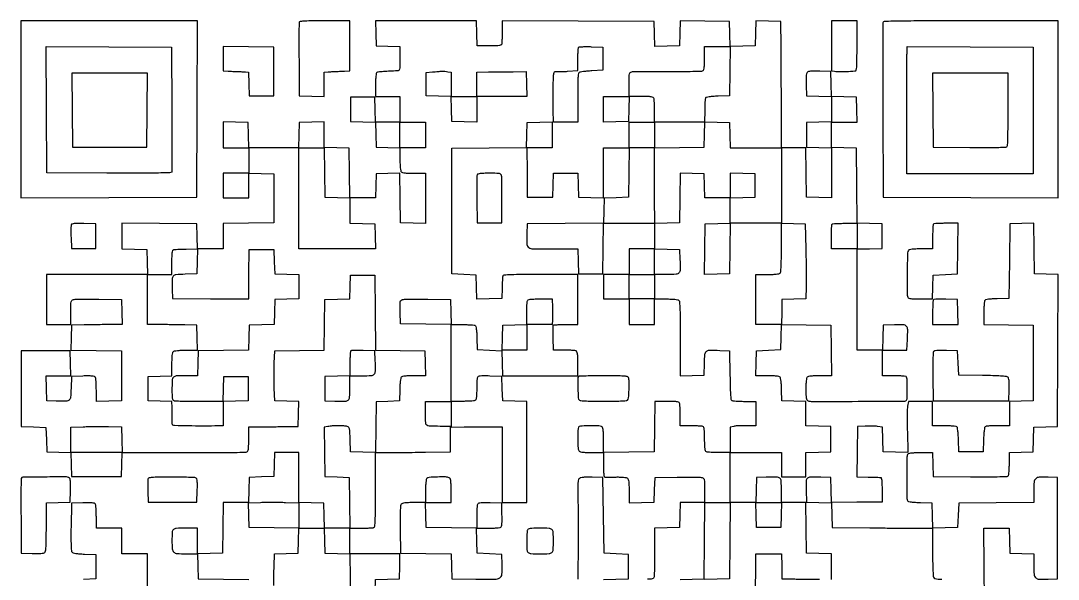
# Model space of a CAD drawing. Extents: x 179 to 1071, y 112 to 1107.
# Drawn here: x 179 to 1071, y 627 to 1107 of the extents above; entities that cross this region are included whole.
import ezdxf

# ---------------------------------------------------------------- set-up
doc = ezdxf.new("R2010")
doc.units = 0

msp = doc.modelspace()

# ---------------------------------------------------------------- linework, layer by layer
for points in [[(179, 1030.993714), (179, 954.987428), (254.75, 955.243714), (330.5, 955.5), (330.756286, 1031.25), (331.012572, 1107), (255.006286, 1107), (179, 1107)], [(223.235953, 1030.25), (223.5, 998.5), (255.5, 998.5), (287.5, 998.5), (287.764047, 1030.25), (288.028094, 1062), (255.5, 1062), (222.971906, 1062)], [(527, 1009), (527, 998), (516, 998), (505, 998), (505, 1009), (505, 1020), (516, 1020), (527, 1020)], [(440.230112, 976.75), (440.5, 955.5), (451.25, 955.216168), (462, 954.932337), (462, 944), (462, 933.067663), (472.75, 932.783832), (483.5, 932.5), (483.783832, 921.75), (484.067663, 911), (451.033832, 911), (418, 911), (418, 954.5), (418, 998), (428.980112, 998), (439.960225, 998)], [(789, 965.5), (789, 954.932337), (799.75, 955.216168), (810.5, 955.5), (810.5, 965.5), (810.5, 975.5), (799.75, 975.783832), (789, 976.067663)], [(702, 900), (702, 889), (691, 889), (680, 889), (680, 878.5), (680, 868), (691, 868), (702, 868), (702, 857), (702, 846), (713, 846), (724, 846), (724, 857), (724, 868), (713, 868), (702, 868), (702, 878.5), (702, 889), (713, 889), (724, 889), (724, 900), (724, 911), (713, 911), (702, 911)], [(832.783832, 682.25), (832.5, 671.5), (822, 671.5), (811.5, 671.5), (811.216168, 682.25), (810.932337, 693), (822, 693), (833.067663, 693)], [(462.230112, 627.75), (462.5, 606.5), (473, 606.5), (483.5, 606.5), (483.784601, 616.715399), (484.069202, 626.930798), (494.284601, 627.215399), (504.5, 627.5), (504.783832, 638.25), (505.067663, 649), (483.513944, 649), (461.960225, 649)]]:
    msp.add_lwpolyline(points, close=True)
for points in [[(876, 627), (876, 637.966168), (876, 648.932337), (865.25, 649.216168), (854.5, 649.5), (854.230498, 671.25), (853.960995, 693), (843.480498, 693), (833, 693), (833, 703.480948, 0.01319), (832.788355, 711.50249, 0.203196), (831.602972, 713.933469, 0.179688), (828.965089, 714.928151, 0.009927), (820, 714.795054), (811.5, 714.5), (811.216168, 703.75), (810.932337, 693), (799.966168, 693), (789, 693), (789, 714.5), (789, 736), (811, 736), (833, 736), (833, 725.5), (833, 715), (843.5, 715), (854, 715), (854, 725.466168), (854, 735.932337), (864.75, 736.216168), (875.5, 736.5), (875.5, 747.5), (875.5, 758.5), (864.75, 758.783832), (854, 759.067663), (854, 769.498849), (854, 779.930034), (843.75, 780.215017), (833.5, 780.5), (833.209882, 789.945876, 0.010217), (833.019842, 793.65896, 0.013854), (832.687053, 797.000112, 0.010763), (832.277004, 799.740901, 0.131421), (831.837437, 800.695876, 0.16359), (830.854267, 801.303767, 0.027853), (828.655059, 801.689805, 0.02181), (825.448996, 801.928968, 0.007712), (820.843724, 802), (810.932337, 802), (811.216168, 812.75), (811.5, 823.5), (822, 824), (832.5, 824.5), (832.784032, 835.269789), (833.068065, 846.039577), (854.284032, 845.769789), (875.5, 845.5), (875.769502, 823.75), (876.039005, 802), (866.219502, 802, 0.008671), (861.938063, 801.925749, 0.018449), (858.634627, 801.688897, 0.019326), (856.201028, 801.328268, 0.151042), (855.2, 800.8, 0.148618), (854.678473, 799.822996, 0.020076), (854.315267, 797.500056, 0.019202), (854.075751, 794.37742, 0.009539), (854, 790.406989, 0.0066), (854.062956, 785.638067, 0.032121), (854.307438, 782.947624, 0.062098), (854.759991, 781.367158, 0.203093), (855.526381, 780.62825, 0.092753), (859.718231, 779.859267, 0.000559), (898.865215, 780.041945, 0.000243), (939.104564, 780.294307, 0.25813), (940.574338, 781.120282, 0.134964), (941.139839, 783.048564, 0.004588), (941.201901, 791.019942, 0.004605), (941.117421, 798.988755, 0.134238), (940.546802, 800.924272, 0.218915), (939.855596, 801.383271, 0.013521), (937.348727, 801.706228, 0.016676), (934.062777, 801.929134, 0.008596), (929.940983, 802), (920, 802), (920, 813), (920, 824), (930.351979, 824), (940.703958, 824), (941.297854, 833.166875, 0.014242), (941.602353, 841.571445, 0.184368), (940.526263, 844.457353, 0.204438), (937.853328, 845.735136, 0.018016), (930.195786, 845.785558), (920.5, 845.5), (920.216168, 834.75), (919.932337, 824), (908.966168, 824), (898, 824), (898, 867.466168), (898, 910.932337), (908.75, 911.216168), (919.5, 911.5), (919.5, 922), (919.5, 932.5), (908.763809, 932.783692), (898.027617, 933.067383), (897.763809, 965.283692), (897.5, 997.5), (886.75, 997.783832), (876, 998.067663), (876, 1009.033832), (876, 1020), (887.033832, 1020), (898.067663, 1020), (897.783832, 1030.75), (897.5, 1041.5), (886.783492, 1041.783492), (876.066984, 1042.066984), (875.783492, 1052.783492), (875.5, 1063.5), (865.900987, 1063.784391, 0.006919), (861.065714, 1063.860698, 0.027023), (858.081903, 1063.705126, 0.044369), (856.166788, 1063.32726, 0.149751), (855.112128, 1062.635106, 0.1305), (854.596888, 1061.521045, 0.02258), (854.296615, 1059.197242, 0.019663), (854.156589, 1056.019073, 0.008898), (854.211141, 1051.850715), (854.5, 1042.5), (865.25, 1042.216168), (876, 1041.932337), (876, 1031), (876, 1020.067663), (865.25, 1019.783832), (854.5, 1019.5), (854.5, 1009), (854.5, 998.5), (865.25, 998.216168), (876, 997.932337), (876, 976.432337), (876, 954.932337), (865.25, 955.216168), (854.5, 955.5), (854.230112, 976.75), (853.960225, 998), (843.480112, 998), (833, 998), (832.972336, 1030.75, 0.000529), (832.945498, 1044.862915, 0.000412), (832.887487, 1060.195312, 0.000417), (832.80977, 1074.4764, 0.001016), (832.722336, 1085), (832.5, 1106.5), (821.784171, 1106.783485), (811.068343, 1107.06697), (810.784171, 1096.283485), (810.5, 1085.5), (799.784171, 1085.216515), (789.068343, 1084.93303), (788.784171, 1095.716515), (788.5, 1106.5), (767.284032, 1106.769789), (746.068065, 1107.039577), (745.784032, 1096.269789), (745.5, 1085.5), (734.784171, 1085.216515), (724.068343, 1084.93303), (723.784171, 1095.716515), (723.5, 1106.5), (658.25, 1106.757242), (593, 1107.014483), (592.88465, 1097.757242, -0.001157), (592.830648, 1094.102196, -0.001537), (592.763631, 1090.77869, -0.001086), (592.692825, 1087.992408, -0.015488), (592.63465, 1087, -0.275213), (592.07762, 1086.230626, -0.066821), (590.503494, 1085.78892, -0.030039), (587.600724, 1085.556017, -0.005001), (582, 1085.5), (571.5, 1085.5), (571.216168, 1096.25), (570.932337, 1107), (527.432337, 1107), (483.932337, 1107), (484.216168, 1096.25), (484.5, 1085.5), (494.75, 1085.215017), (505, 1084.930034), (505, 1074.465017, -0.003275), (504.955911, 1067.733964, -0.04944), (504.69493, 1065.411428, -0.18565), (504.017191, 1064.37204, -0.151473), (502.75, 1063.944787, 0.00558), (496.467022, 1063.720427, 0.008079), (490.924409, 1063.370713, 0.004836), (486.30096, 1062.95887, 0.114258), (485.067879, 1062.541951, 0.219594), (484.61466, 1061.857526, 0.013044), (484.293453, 1059.331548, 0.016448), (484.070943, 1056.040233, 0.008653), (484, 1051.940983), (484, 1042), (494.5, 1042), (505, 1042), (505, 1031), (505, 1020), (494.533832, 1020), (484.067663, 1020), (483.783832, 1030.75), (483.5, 1041.5), (473, 1041.5), (462.5, 1041.5), (462.5, 1031), (462.5, 1020.5), (473.216508, 1020.216508), (483.933016, 1019.933016), (484.216508, 1009.216508), (484.5, 998.5), (494.75, 998.215017), (505, 997.930034), (505, 988.165017, 0.00874), (505.074375, 983.910654, 0.018513), (505.311444, 980.622935, 0.019392), (505.672291, 978.199003, 0.150838), (506.2, 977.2, 0.150969), (507.200304, 976.671932, 0.019349), (509.630442, 976.311224, 0.018472), (512.928253, 976.074295, 0.008695), (517.2, 976), (527, 976), (527, 954.466168), (527, 932.932337), (516.25, 933.216168), (505.5, 933.5), (505.230011, 954.784762), (504.960022, 976.069525), (494.730011, 975.784762), (484.5, 975.5), (484.215017, 965.25), (483.930034, 955), (472.984905, 955), (462.039775, 955), (461.769888, 976.25), (461.5, 997.5), (450.75, 997.783832), (440, 998.067663), (440, 1009.067663), (440, 1020.067663), (429.25, 1019.783832), (418.5, 1019.5), (418.216168, 1008.75), (417.932337, 998), (396.5, 998), (375.067663, 998), (374.783832, 1008.75), (374.5, 1019.5), (363.75, 1019.783832), (353, 1020.067663), (353, 1009.033832), (353, 998), (364, 998), (375, 998), (375, 987), (375, 976), (364, 976), (353, 976), (353, 965.5), (353, 955), (364, 955), (375, 955), (375, 965.533832), (375, 976.067663), (385.75, 975.783832), (396.5, 975.5), (396.5, 954.5), (396.5, 933.5), (374.75, 933.230498), (353, 932.960995), (353, 921.980498), (353, 911), (342.033832, 911), (331.067663, 911), (330.783832, 921.75), (330.5, 932.5), (298.25, 932.763853), (266, 933.027706), (266, 922.047685), (266, 911.067663), (276.75, 910.783832), (287.5, 910.5), (287.783832, 899.75), (288.067663, 889), (244.533832, 889), (201, 889), (201, 867.5), (201, 846), (211.5, 846), (222, 846), (222, 856.480948, -0.003689), (222.04877, 863.090254, -0.046635), (222.316854, 865.56377, -0.147729), (222.985695, 866.804249, -0.136351), (224.25, 867.514659, -0.054895), (225.840683, 867.724598, -0.002293), (231.567188, 867.821708, -0.003942), (238.365834, 867.85221, -0.002788), (246, 867.783711), (265.5, 867.5), (265.783832, 856.75), (266.067663, 846), (255.283832, 845.954554, 0.001151), (250.359856, 845.922472, 0.000665), (244.436501, 845.86237, 0.000664), (238.492624, 845.786258, 0.001115), (233.5, 845.704554), (222.5, 845.5), (222.216367, 834.769596), (221.932734, 824.039192), (243.716367, 823.769596), (265.5, 823.5), (265.5, 802), (265.5, 780.5), (254.75, 780.216168), (244, 779.932337), (243.984687, 789.716168, 0.007729), (243.919289, 793.557744, 0.010646), (243.733781, 797.004417, 0.007548), (243.475676, 799.859509, 0.11554), (243.152042, 800.788231, 0.19692), (242.294865, 801.395734, 0.033714), (240.282937, 801.721018, 0.023663), (237.195195, 801.861823, 0.006827), (232.417355, 801.788231), (222.5, 801.5), (222.215131, 791.2603, -0.013482), (221.788181, 783.473421, -0.195806), (220.567079, 781.060296, -0.179106), (217.958841, 780.075074, -0.010944), (209.496645, 780.203496), (201.5, 780.5), (201.216168, 791.25), (200.932337, 802), (211.5, 802), (222.067663, 802), (221.783832, 812.75), (221.5, 823.5), (200.5, 823.5), (179.5, 823.5), (179.5, 791), (179.5, 758.5), (190, 758), (200.5, 757.5), (201, 747), (201.5, 736.5), (211.715399, 736.215399), (221.930798, 735.930798), (222.215399, 725.715399), (222.5, 715.5), (244, 715.5), (265.5, 715.5), (265.784983, 725.75), (266.069966, 736), (287.284983, 736.049954, -0.000524), (297.623575, 736.063471, -0.000219), (311.545673, 736.060984, -0.000217), (326.438349, 736.045324, -0.000282), (340.083264, 736.017356, 0.001904), (352.308744, 736.03196, 0.002937), (362.878549, 736.146933, 0.000948), (372.021829, 736.317447, 0.086682), (373.333264, 736.574391, 0.193459), (374.202381, 737.381793, 0.072642), (374.694522, 739.001576, 0.032387), (374.941628, 741.895221, 0.00511), (375, 747.606989), (375, 758), (385.25, 758.097508, 0.000362), (389.967406, 758.1458, 0.000201), (395.720312, 758.211168, 0.0002), (401.54442, 758.282022, 0.000324), (406.5, 758.347508), (417.5, 758.5), (417.783473, 769.214647), (418.066946, 779.929295), (407.783473, 780.214647), (397.5, 780.5), (397, 791.25, -0.007319), (396.844124, 796.143845, -0.004301), (396.79375, 802, -0.004301), (396.844124, 807.856155, -0.007319), (397, 812.75), (397.5, 823.5), (418.730553, 823.769831), (439.961106, 824.039662), (440.230553, 845.769831), (440.5, 867.5), (451.215387, 867.783481), (461.930773, 868.066961), (462.215387, 878.283481), (462.5, 888.5), (473, 888.5), (483.5, 888.5), (483.763827, 856.269847), (484.027654, 824.039695), (505.263827, 823.769847), (526.5, 823.5), (526.783832, 812.75), (527.067663, 802), (517.156276, 802, 0.007712), (512.551004, 801.928968, 0.02181), (509.344941, 801.689805, 0.027853), (507.145733, 801.303767, 0.16359), (506.162563, 800.695876, 0.131421), (505.722996, 799.740901, 0.010763), (505.312947, 797.000112, 0.013854), (504.980158, 793.65896, 0.010217), (504.790118, 789.945876), (504.5, 780.5), (494.5, 780), (484.5, 779.5), (484.230404, 757.716367), (483.960808, 735.932734), (473.230404, 736.216367), (462.5, 736.5), (462.217265, 747.141929, 0.00392), (461.990753, 753.7238, 0.0442), (461.650964, 756.311084, 0.132685), (460.960978, 757.627557, 0.141505), (459.717265, 758.378274, 0.053009), (456.766802, 758.842339, 0.012631), (451.791612, 758.965889, 0.013464), (446.707238, 758.826752, 0.035793), (443.105487, 758.371097), (439.960975, 757.742195), (440.230487, 736.621097), (440.5, 715.5), (451, 715), (461.5, 714.5), (461.769502, 692.75), (462.039005, 671), (451.053334, 671), (440.067663, 671), (439.783832, 681.75), (439.5, 692.5), (428.75, 692.783832), (418, 693.067663), (418, 714.533832), (418, 736), (407.534983, 736), (397.069966, 736), (396.784983, 725.75), (396.5, 715.5), (386, 715), (375.5, 714.5), (375.216168, 703.75), (374.932337, 693), (363.985671, 693), (353.039005, 693), (352.769502, 671.25), (352.5, 649.5), (341.75, 649.216168), (331, 648.932337), (331, 659.966168), (331, 671), (320.606989, 671, 0.010683), (312.674412, 670.830492, 0.176701), (310.269946, 669.83503, 0.195954), (309.196463, 667.56354, 0.01362), (309, 660.352471, 0.019046), (309.273873, 653.165239, 0.186364), (310.556878, 650.472702, 0.174802), (313.358379, 649.250038, 0.016353), (321.001352, 649), (330.932337, 649), (331.216168, 638.25), (331.5, 627.5), (353.25, 627.230498), (375, 626.960995)], [(396.714923, 621.85121, -0.002696), (396.683795, 627.707745, -0.002699), (396.71569, 633.534374, -0.004702), (396.813661, 638.365827), (397.127322, 648.931439), (407.313661, 649.21572), (417.5, 649.5), (417.783629, 660.230014), (418.067258, 670.960029), (396.783629, 671.230014), (375.5, 671.5), (375.216515, 682.215829), (374.93303, 692.931657), (385.216515, 693.215829, -0.004675), (389.963905, 693.302602, -0.002559), (395.783914, 693.324762, -0.00255), (401.695675, 693.286869, -0.004063), (406.75, 693.187616), (418, 692.875232), (418, 681.937616), (418, 671), (428.966168, 671), (439.932337, 671), (440.216168, 660.25), (440.5, 649.5), (451.25, 649.216168), (462, 648.932337), (462, 659.966168), (462, 671), (471.418213, 671, 0.005951), (475.140776, 671.044305, 0.007831), (478.534475, 671.178303, 0.005915), (481.361889, 671.367894, 0.07203), (482.418213, 671.606989, 0.278928), (483.344421, 672.79951, 0.016926), (483.732843, 677.498054, 0.010892), (483.953426, 685.712104, 0.001266), (484, 704.106989), (484, 736), (494.75, 736.044799, 0.000683), (500.311877, 736.075575, 0.000213), (508.657812, 736.136715, 0.000213), (517.980201, 736.212953, 0.000235), (527, 736.294799), (548.5, 736.5), (548.5, 747.5), (548.5, 758.5), (539.5, 758.528703, -0.005815), (530.215178, 758.666303, -0.175239), (528.074643, 759.504931, -0.206927), (527.137279, 761.483974, -0.008562), (527, 769.5), (527, 780), (538, 780), (549, 780), (549, 812.980498), (549, 845.960995), (527.25, 846.230498), (505.5, 846.5), (505.215323, 856.722245, -0.003556), (505.079491, 863.274, -0.049266), (505.27999, 865.631737, -0.16058), (505.928307, 866.813615, -0.127506), (507.215323, 867.511682, -0.055329), (508.826947, 867.726962, -0.002375), (514.557001, 867.827239, -0.004036), (521.36337, 867.859073, -0.002862), (529, 867.789437), (548.5, 867.5), (548.783832, 856.75), (549.067663, 846), (558.783832, 845.984687, -0.007334), (562.593987, 845.922787, -0.010202), (566.001664, 845.747767, -0.006997), (568.828483, 845.504879, -0.117134), (569.711195, 845.199653, -0.199883), (570.262532, 844.411, -0.01918), (570.684251, 842.055937, -0.019108), (571.012968, 838.800174, -0.00836), (571.211195, 834.464966), (571.5, 824.5), (582, 824), (592.5, 823.5), (592.783832, 812.75), (593.067663, 802), (625.533832, 802), (658, 802), (658, 812.393011, 0.005351), (657.940414, 817.960143, 0.030363), (657.69735, 820.913621, 0.063068), (657.23239, 822.601595, 0.205218), (656.418213, 823.393011, 0.070799), (655.375401, 823.631734, 0.006396), (652.70025, 823.821697, 0.008203), (649.488883, 823.955666, 0.006322), (645.982551, 824), (637.128677, 824), (636.814338, 834.587487, -0.003785), (636.723929, 838.675605, -0.005961), (636.714733, 842.186075, -0.001928), (636.754496, 845.207851, -0.195794), (636.916667, 845.587487, -0.185667), (637.296938, 845.75423, -0.001932), (640.246354, 845.878824, -0.005857), (643.675744, 845.97021, -0.003732), (647.666667, 846), (658, 846), (658, 867.5), (658, 889), (625.968615, 889, 0.001678), (609.833074, 888.945841, 0.007944), (600.588992, 888.736885, 0.005628), (594.399514, 888.428748, 0.303378), (593.506859, 887.75, 0.061805), (593.324662, 886.887286, 0.003671), (593.118238, 884.223438, 0.005482), (592.930009, 881.038507, 0.004013), (592.788244, 877.5), (592.5, 868.5), (581.785353, 868.216527), (571.070705, 867.933054), (570.785353, 878.216527), (570.5, 888.5), (560, 889), (549.5, 889.5), (549.5, 943.5), (549.5, 997.5), (581.716308, 997.763809), (613.932617, 998.027617), (614.216308, 1008.763809), (614.5, 1019.5), (625.25, 1019.783832), (636, 1020.067663), (636, 1009.033832), (636, 998), (625.022969, 998), (614.045937, 998), (614.272969, 976.75), (614.5, 955.5), (625.5, 955.5), (636.5, 955.5), (636.784983, 965.75), (637.069966, 976), (647.5, 976), (657.930034, 976), (658.215017, 965.75), (658.5, 955.5), (669.25, 955.216168), (680, 954.932337), (680, 976.466168), (680, 998), (691, 998), (702, 998), (702, 1009), (702, 1020), (713, 1020), (724, 1020), (724, 1029.418213, 0.005951), (723.955695, 1033.140776, 0.007831), (723.821697, 1036.534475, 0.005915), (723.632106, 1039.361889, 0.07203), (723.393011, 1040.418213, 0.20495), (722.602718, 1041.232073, 0.063217), (720.919034, 1041.697178, 0.030446), (717.973908, 1041.940349, 0.005377), (712.426843, 1042), (702.067663, 1042), (701.783832, 1031.25), (701.5, 1020.5), (690.75, 1020.216168), (680, 1019.932337), (680, 1030.966168), (680, 1042), (691, 1042), (702, 1042), (702, 1052.391592, -0.003665), (702.048154, 1058.960432, -0.047439), (702.315423, 1061.392212, -0.153664), (702.985554, 1062.592452, -0.138617), (704.25, 1063.2526, -0.048377), (705.922884, 1063.43567, -0.000994), (714.357812, 1063.522827, -0.002324), (724.224096, 1063.559284, -0.001561), (735.5, 1063.513341, 0.002676), (747.486762, 1063.491235, 0.005415), (756.923004, 1063.626528, 0.002169), (764.58221, 1063.852577, 0.157828), (765.75, 1064.274778, 0.176327), (766.323741, 1065.186379, 0.024492), (766.693809, 1067.426791, 0.020778), (766.929048, 1070.635767, 0.007906), (767, 1075.122445), (767, 1085), (778.019888, 1085), (789.039775, 1085), (788.769888, 1063.75), (788.5, 1042.5), (778.535034, 1042.211195, 0.00836), (774.199826, 1042.012968, 0.019108), (770.944063, 1041.684251, 0.01918), (768.589, 1041.262532, 0.199883), (767.800347, 1040.711195, 0.117134), (767.495121, 1039.828483, 0.006997), (767.252233, 1037.001664, 0.010202), (767.077213, 1033.593987, 0.007334), (767.015313, 1029.783832), (767, 1020.067663), (777.75, 1019.783832), (788.5, 1019.5), (788.783832, 1008.75), (789.067663, 998), (811.033832, 998), (833, 998), (833, 965.534983), (833, 933.069966), (843.25, 932.784983), (853.5, 932.5), (854, 911, -0.002289), (854.168401, 901.982709, -0.002078), (854.260987, 892.667882, -0.002079), (854.274545, 884.332425, -0.006683), (854.186339, 878.78428), (853.872678, 868.068561), (843.686339, 867.78428), (833.5, 867.5), (833.216168, 856.75), (832.932337, 846), (821.966168, 846), (811, 846), (811, 867.5), (811, 889), (820.8, 889, 0.008695), (825.071747, 889.074295, 0.018472), (828.369558, 889.311224, 0.019349), (830.799696, 889.671932, 0.150969), (831.8, 890.2, 0.175156), (832.391927, 891.461896, 0.00933), (832.721154, 895.954487, 0.010454), (832.937931, 902.406919, 0.003169), (833, 912.2), (833, 933), (811.019502, 933), (789.039005, 933), (788.769502, 911.25), (788.5, 889.5), (777.730403, 889.215969), (766.960806, 888.931939), (767.230403, 910.715969), (767.5, 932.5), (778.25, 932.783832), (789, 933.067663), (789, 944.033832), (789, 955), (778.034983, 955), (767.069966, 955), (766.784983, 965.25), (766.5, 975.5), (756.269989, 975.784762), (746.039978, 976.069525), (745.769989, 954.784762), (745.5, 933.5), (734.75, 933.216168), (724, 932.932337), (724, 922), (724, 911.067663), (734.75, 910.783832), (745.5, 910.5), (745.795054, 902, -0.009927), (745.928151, 893.034911, -0.179688), (744.933469, 890.397028, -0.203196), (742.50249, 889.211645, -0.01319), (734.480948, 889), (724, 889), (724, 878.5), (724, 868), (733.8, 868, -0.008695), (738.071747, 867.925705, -0.018472), (741.369558, 867.688776, -0.019349), (743.799696, 867.328068, -0.150969), (744.8, 866.8, -0.184201), (745.420131, 865.415369, -0.005113), (745.731153, 858.736559, -0.007185), (745.941832, 849.135182, -0.001892), (746, 833.765017), (746, 801.930034), (756.25, 802.215017), (766.5, 802.5), (766.784869, 812.7397, -0.013827), (767.218122, 820.54295, -0.200378), (768.466432, 822.948742, -0.174565), (771.13313, 823.925177, -0.010012), (780, 823.795054), (788.5, 823.5), (788.770909, 802.546095, 0.003025), (788.960859, 792.538324, 0.01097), (789.259718, 786.179757, 0.009456), (789.64341, 781.821704, 0.228384), (790.270909, 780.811407, 0.116808), (791.164699, 780.501889, 0.007107), (794.003017, 780.255482, 0.010291), (797.425604, 780.078024, 0.007413), (801.25, 780.015313), (811, 780), (811, 769.5), (811, 759), (806.25, 758.898683, -0.004403), (804.192897, 758.872923, -0.003346), (801.937899, 758.879631, -0.003382), (799.822757, 758.914387, -0.007897), (798.240721, 758.9761, 0.020192), (796.775518, 758.997207, 0.012595), (795.060331, 758.909375, 0.012635), (793.371145, 758.737122, 0.022332), (791.990721, 758.497962), (789, 757.841089), (789, 746.920545), (789, 736), (779.581787, 736, -0.005951), (775.859224, 736.044305, -0.007831), (772.465525, 736.178303, -0.005915), (769.638111, 736.367894, -0.07203), (768.581787, 736.606989, -0.204366), (767.768616, 737.394846, -0.063541), (767.303198, 739.06926, -0.030628), (767.059794, 741.996324, -0.005432), (767, 747.5, 0.005432), (766.940206, 753.003676, 0.030628), (766.696802, 755.93074, 0.063541), (766.231384, 757.605154, 0.204366), (765.418213, 758.393011, 0.070946), (764.373807, 758.631778, 0.006338), (761.68135, 758.821697, 0.008159), (758.449196, 758.955669, 0.006277), (754.918213, 759), (746, 759), (746, 767.918213, 0.006277), (745.955669, 771.449196, 0.008159), (745.821697, 774.68135, 0.006338), (745.631778, 777.373807, 0.070946), (745.393011, 778.418213, 0.205063), (744.602242, 779.232207, 0.063154), (742.916741, 779.697251, 0.030411), (739.968078, 779.940377, 0.005366), (734.412514, 780), (724.039005, 780), (723.769502, 758.25), (723.5, 736.5), (701.75, 736.230498), (680, 735.960995), (680, 725.480498, 0.006023), (680.060611, 720.448678, 0.023469), (680.281446, 717.344382, 0.034183), (680.642563, 715.428355, 0.326294), (681.25, 714.931729, 0.01441), (682.088167, 714.910146, 0.000891), (684.577099, 714.922233, 0.001321), (687.542647, 714.949758, 0.000979), (690.820975, 714.99527, -0.011128), (694.372164, 714.972485, -0.01976), (697.29094, 714.773153, -0.020842), (699.521941, 714.437386, -0.126079), (700.570975, 713.941096, -0.151307), (701.261372, 712.882105, -0.037351), (701.68404, 710.82591, -0.024828), (701.93022, 707.693169, -0.007194), (702, 702.843724), (702, 692.932337), (712.75, 693.216168), (723.5, 693.5), (724, 704), (724.5, 714.5), (743.5, 714.783977, -0.002866), (750.942519, 714.852547, -0.004035), (757.579688, 714.822084, -0.00239), (763.165821, 714.724644, -0.054752), (764.75, 714.514925, -0.136341), (766.014303, 713.804364, -0.147712), (766.68314, 712.56378, -0.046634), (766.951227, 710.090185, -0.00369), (767, 703.480948), (767, 693), (778.013664, 693), (789.027329, 693), (788.763664, 660.25), (788.5, 627.5), (777.75, 627.216168), (767, 626.932337)], [(1007.5, 606.5), (1007.236147, 638.75), (1006.972294, 671), (1017.952315, 671), (1028.932337, 671), (1029.216168, 660.25), (1029.5, 649.5), (1039.75, 649.215017), (1050, 648.930034), (1050, 639.000201, 0.018033), (1050.278545, 631.27952, 0.185271), (1051.610221, 628.439904, 0.184478), (1054.502514, 627.213502, 0.017853), (1062.259538, 627.209712), (1070.5, 627.5), (1070.5, 671), (1070.5, 714.5), (1062.259538, 714.790288, 0.017864), (1054.500612, 714.786315, 0.184697), (1051.608992, 713.558592, 0.185116), (1050.278006, 710.716054, 0.017959), (1050, 702.978669), (1050, 693.027706), (1017.75, 692.763853), (985.5, 692.5), (985, 682), (984.5, 671.5), (973.784171, 671.216515), (963.068343, 670.93303), (962.784171, 681.716515), (962.5, 692.5), (952.535034, 692.788805, -0.008388), (948.204632, 692.987054, -0.019032), (944.943963, 693.316132, -0.019053), (942.580887, 693.738196, -0.197764), (941.785208, 694.288805, -0.143193), (941.184054, 696.299502, -0.001021), (941.112232, 714.150514, -0.001502), (941.130092, 731.604711, -0.090844), (941.705196, 734.674136, -0.239813), (942.422728, 735.321002, -0.035391), (944.400056, 735.705719, -0.024029), (947.537057, 735.93627, -0.006329), (952.572006, 736), (962.930034, 736), (963.215017, 725.75), (963.5, 715.5), (995.432148, 715.235705, 0.001667), (1011.662586, 715.155496, 0.008037), (1020.895282, 715.289065, 0.006458), (1027.006827, 715.554811, 0.241759), (1028.166836, 716.235705, 0.114427), (1028.4843, 717.139679, 0.007996), (1028.738127, 719.835525, 0.011005), (1028.920341, 723.093149, 0.008051), (1028.984687, 726.715017), (1029, 735.930034), (1039.25, 736.215017), (1049.5, 736.5), (1049.783481, 747.215387), (1050.066961, 757.930773), (1060.283481, 758.215387), (1070.5, 758.5), (1070.75723, 823.714937), (1071.014459, 888.929874), (1060.75723, 889.214937), (1050.5, 889.5), (1050.230401, 911.284767), (1049.960802, 933.069533), (1039.730401, 932.784767), (1029.5, 932.5), (1029, 900.5), (1028.5, 868.5), (1018.535034, 868.211195, 0.00836), (1014.199826, 868.012968, 0.019108), (1010.944063, 867.684251, 0.01918), (1008.589, 867.262532, 0.199883), (1007.800347, 866.711195, 0.117172), (1007.49511, 865.82824, 0.006983), (1007.252233, 862.997568, 0.01019), (1007.077212, 859.585388, 0.007324), (1007.015313, 855.769888), (1007, 846.039775), (1028.25, 845.769888), (1049.5, 845.5), (1049.5, 813), (1049.5, 780.5), (1039.25, 780.215017), (1029, 779.930034), (1029, 769.465017), (1029, 759), (1025.25, 758.92122, -0.004131), (1023.396817, 758.897604, -0.001617), (1020.839062, 758.894416, -0.0016), (1018.071879, 758.908775, -0.001992), (1015.5, 758.940602, 0.012653), (1013.113763, 758.919254, 0.015871), (1010.906283, 758.773367, 0.014085), (1009.084588, 758.542799, 0.108461), (1008.287346, 758.233447, 0.197191), (1007.731659, 757.412757, 0.018371), (1007.311804, 754.953064, 0.018382), (1006.98499, 751.543729, 0.007838), (1006.787346, 746.964064), (1006.5, 736.5), (996, 736.5), (985.5, 736.5), (985.212654, 746.964064, 0.007781), (985.01506, 751.554841, 0.018541), (984.68903, 754.952903, 0.018631), (984.269945, 757.394503, 0.202046), (983.712654, 758.198752, 0.117191), (982.828495, 758.504352, 0.006974), (979.992154, 758.747502, 0.010182), (976.573226, 758.922723, 0.007318), (972.75, 758.984687), (963, 759), (963, 769.5), (963, 780), (952.561273, 780), (942.122546, 780), (941.485582, 775.75, 0.030871), (941.258749, 773.15064, 0.003917), (941.160357, 767.524888, 0.004582), (941.157081, 760.83772, 0.003795), (941.272892, 753.717704), (941.697166, 735.935408), (931.098583, 736.217704), (920.5, 736.5), (920.216739, 747.193715), (919.933478, 757.88743), (915.716739, 758.48478, 0.021472), (913.64703, 758.687819, 0.008833), (910.829292, 758.792641, 0.00872), (907.797441, 758.798944, 0.011071), (905, 758.693983), (898.5, 758.305835), (898.230498, 736.652918), (897.960995, 715), (907.480498, 714.875, -0.001057), (911.218143, 714.818016, -0.001463), (914.570834, 714.75, -0.000909), (917.391208, 714.679397, -0.018208), (918.25, 714.625, -0.315441), (918.856457, 714.102895, -0.032954), (919.217262, 712.153274, -0.023195), (919.438823, 709.025852, -0.006086), (919.5, 704), (919.5, 693.5), (897.784029, 693.230592), (876.068057, 692.961185), (875.784029, 703.730592), (875.5, 714.5), (867, 714.795054, 0.009619), (857.971409, 714.934656, 0.179386), (855.349379, 713.951391, 0.210395), (854.214168, 711.5543, 0.013848), (854.215323, 703.722245), (854.5, 693.5), (865.216508, 693.216508), (875.933016, 692.933016), (876.216508, 682.216508), (876.5, 671.5), (909, 671.269657, 0.000157), (922.230954, 671.180032, 0.00017), (935.110937, 671.101203, 0.00016), (946.151517, 671.04091, 0.000828), (952.25, 671.019657), (963, 671), (963, 650.2, 0.003169), (963.062069, 640.406919, 0.010454), (963.278846, 633.954487, 0.00933), (963.608073, 629.461896, 0.175156), (964.2, 628.2, 0.150969), (965.200304, 627.671932, 0.019349), (967.630442, 627.311224, 0.018472), (970.928253, 627.074295, 0.008695)], [(680, 626.932337), (690.75, 627.216168), (701.5, 627.5), (701.5, 638), (701.5, 648.5), (691, 649), (680.5, 649.5), (680, 682), (679.5, 714.5), (670.149285, 714.788859, 0.008684), (665.889085, 714.846432, 0.0208), (662.733079, 714.702897, 0.025506), (660.465474, 714.387864, 0.12659), (659.310912, 713.843071, 0.149043), (658.574852, 712.724893, 0.044404), (658.16927, 710.698168, 0.025932), (657.985897, 707.479193, 0.006011), (658.023705, 702.054212, -0.003554), (658.095011, 696.053525, -0.000677), (658.132351, 685.1368, -0.000722), (658.140273, 672.391765, -0.000664), (658.112078, 659.283832), (658, 627.067663)], [(288, 606), (288, 627.5), (288, 649), (277, 649), (266, 649), (266, 660), (266, 671), (255, 671), (244, 671), (243.984687, 680.75, 0.007755), (243.919286, 684.578609, 0.010675), (243.733781, 688.014355, 0.007585), (243.475649, 690.860149, 0.115445), (243.152042, 691.788231, 0.19692), (242.294865, 692.395734, 0.033714), (240.282937, 692.721018, 0.023663), (237.195195, 692.861823, 0.006827), (232.417355, 692.788231), (222.5, 692.5), (222.228906, 672.12788, 0.003434), (222.169403, 662.886818, 0.009597), (222.296548, 656.40814, 0.00767), (222.551027, 651.713703, 0.157081), (223.072231, 650.412967, 0.156981), (224.057838, 649.78587, 0.026314), (226.279966, 649.329368, 0.021626), (229.451498, 648.989503, 0.008499), (233.843326, 648.785086), (243.5, 648.5), (243.5, 638), (243.5, 627.5), (233, 627)], [(746, 626.930034), (756.25, 627.215017), (766.5, 627.5), (766.763664, 660.25), (767.027329, 693), (756.547496, 693), (746.067663, 693), (745.783832, 682.25), (745.5, 671.5), (734.75, 671.216168), (724, 670.932337), (724, 650.547956, -0.002775), (723.956005, 642.62203, -0.004131), (723.821697, 635.686837, -0.001846), (723.636622, 629.779199, -0.08304), (723.393011, 628.581787, -0.205218), (722.601595, 627.76761, -0.063068), (720.913621, 627.30265, -0.030363), (717.960143, 627.059586, -0.005351)], [(810.760623, 605.75), (811.021245, 649), (821.976791, 649), (832.932337, 649), (833.216168, 638.25), (833.5, 627.5), (844.5, 627.347508, 0.000324), (849.45558, 627.282022, 0.0002), (855.279687, 627.211168, 0.000201), (861.032594, 627.1458, 0.000362), (865.75, 627.097508)]]:
    msp.add_lwpolyline(points, format="xyb")
for points in [[(418.453816, 1105.740243, 0.089548), (418.261817, 1104.729866, 0.000598), (418.19019, 1095.747155, 0.00234), (418.168607, 1085.460077, 0.00149), (418.235201, 1073.490243), (418.5, 1042.5), (429.25, 1042.216168), (440, 1041.932337), (440, 1052.466168), (440, 1063), (443.25, 1063.162372, 0.000029), (444.712167, 1063.235509, 0.000018), (446.426563, 1063.321425, 0.000018), (448.117225, 1063.406275, 0.000033), (449.5, 1063.475816, -0.001214), (450.9795, 1063.546717, -0.00048), (453.014062, 1063.637311, -0.000475), (455.211663, 1063.730956, -0.000595), (457.25, 1063.813443), (462, 1064), (462, 1085.5), (462, 1107), (440.468615, 1107, 0.002641), (429.759821, 1106.94343, 0.011649), (423.452387, 1106.72976, 0.011168), (419.316469, 1106.400278, 0.282839)], [(876, 1085.579455), (876, 1064.158911), (878.75, 1063.632373, 0.038072), (880.917975, 1063.386187, 0.013059), (884.080322, 1063.351877, 0.008361), (888.739368, 1063.50096, 0.002156), (896.25, 1063.899556, 0.318369), (897.249305, 1064.697425, 0.049975), (897.728483, 1067.320194, 0.018528), (897.956287, 1072.519324, 0.001684), (898, 1085.5), (898, 1107), (887, 1107), (876, 1107)], [(920.460009, 1105.75, 0.090591), (920.266358, 1104.709509, 0.000109), (920.198937, 1082.982812, 0.000984), (920.176611, 1058.652573, 0.000605), (920.241394, 1030), (920.5, 955.5), (995.75, 955.243674), (1071, 954.987348), (1071, 1030.993674), (1071, 1107), (995.968615, 1107, 0.000668), (957.448289, 1106.948566, 0.003471), (936.19131, 1106.744245, 0.001205), (921.475143, 1106.465155, 0.305157)], [(308.758677, 1030.77123), (309.017354, 977.04246), (306.758677, 976.494347, -0.057902), (304.987826, 976.276519, -0.000418), (290.035361, 976.188577, -0.001589), (272.903102, 976.156579, -0.001017), (253, 976.223117), (201.5, 976.5), (201.241383, 1030.758691), (200.982767, 1085.017383), (254.741383, 1084.758691), (308.5, 1084.5)], [(353, 1074.519502), (353, 1064), (357.25, 1063.788296, 0.001158), (359.167431, 1063.697233, 0.000711), (361.426562, 1063.598404, 0.000713), (363.661971, 1063.50699, 0.001274), (365.5, 1063.439142, -0.001213), (367.230151, 1063.375488, -0.000927), (369.122536, 1063.297757, -0.000937), (370.894512, 1063.218354, -0.002212), (372.215017, 1063.150846), (374.930034, 1063), (375.215017, 1052.75), (375.5, 1042.5), (386, 1042.5), (396.5, 1042.5), (396.5, 1063.5), (396.5, 1084.5), (374.75, 1084.769502), (353, 1085.039005)], [(679.5, 1074.5), (679.5, 1064.5), (670, 1063.988659, 0.007505), (666.264704, 1063.73133, 0.010178), (662.901776, 1063.379819, 0.007422), (660.118407, 1062.98944, 0.103621), (659.176259, 1062.634068, 0.195441), (658.539076, 1061.736963, 0.032659), (658.182351, 1059.61135, 0.022723), (657.999518, 1056.322773, 0.006275), (658.012198, 1051.145409, -0.001788), (658.067245, 1046.326608, -0.00108), (658.099727, 1040.616151, -0.001081), (658.10748, 1034.943243, -0.001897), (658.085939, 1030.25), (658, 1020), (647.591025, 1020), (637.18205, 1020), (636.841025, 1030.370968, -0.005334), (636.734168, 1035.182826, -0.002848), (636.699421, 1041.133017, -0.002835), (636.732997, 1047.209533, -0.004417), (636.837855, 1052.444244, -0.004013), (637.072134, 1058.792278, -0.028708), (637.3857, 1061.84625, -0.081555), (637.871871, 1063.301286, -0.379828), (638.632894, 1063.587377, 0.08689), (639.613037, 1063.395761, 0.006766), (642.29255, 1063.37918, 0.009073), (645.508908, 1063.461182, 0.006807), (649.045039, 1063.663844), (658, 1064.299485), (658, 1073.983076, -0.006738), (658.050693, 1077.744535, -0.010078), (658.205463, 1081.027575, -0.005461), (658.420215, 1083.768733, -0.175853), (658.699448, 1084.366114, -0.183378), (659.300668, 1084.636532, -0.005301), (662.145783, 1084.777033, -0.010046), (665.547259, 1084.840477, -0.006672), (669.449448, 1084.782781), (679.5, 1084.5)], [(1049.5, 1030), (1049.5, 975.5), (995.211905, 975.5), (940.92381, 975.5), (940.942857, 1025.75, -0.000032), (940.951538, 1045.331386, -0.000047), (940.961905, 1062.563467, -0.000022), (940.972765, 1077.239555, -0.00086), (940.980952, 1080.508612), (941, 1085.017225), (995.25, 1084.758612), (1049.5, 1084.5)], [(546.25, 1063.310767), (549, 1062.841089), (549, 1052.420545), (549, 1042), (560, 1042), (571, 1042), (571, 1052.5), (571, 1063), (581.25, 1063.140998, -0.000903), (585.967413, 1063.197372, -0.000501), (591.720313, 1063.249961, -0.0005), (597.544422, 1063.291535, -0.000809), (602.5, 1063.31394), (613.5, 1063.345884), (613.783832, 1052.672942), (614.067663, 1042), (592.533832, 1042), (571, 1042), (571, 1030.966168), (571, 1019.932337), (560.25, 1020.216168), (549.5, 1020.5), (549.216508, 1031.216508), (548.933016, 1041.933016), (538.216508, 1042.216508), (527.5, 1042.5), (527.5, 1052.5), (527.5, 1062.5), (533, 1063.070523, -0.005274), (537.827519, 1063.519879, -0.016036), (541.118438, 1063.685217, -0.022413), (543.729778, 1063.615506, -0.024418)], [(963.235953, 1030.25), (963.5, 998.5), (994.93202, 998.235498, 0.001697), (1010.901959, 998.155315, 0.00816), (1019.995146, 998.288929, 0.006635), (1026.009704, 998.555446, 0.241447), (1027.166708, 999.235498, 0.134731), (1027.492293, 1000.296498, 0.001088), (1027.738089, 1009.161365, 0.003824), (1027.920853, 1019.372002, 0.002438), (1027.984687, 1031.25), (1028, 1062), (995.485953, 1062), (962.971906, 1062)], [(724, 1009), (724, 998), (713.019888, 998), (702.039775, 998), (701.769888, 976.75), (701.5, 955.5), (691, 955), (680.5, 954.5), (680.216306, 943.763621), (679.932613, 933.027242), (647.216306, 932.763621), (614.5, 932.5), (614.204946, 924, 0.01735), (614.204928, 914.813671, 0.257452), (615.798685, 912.146755, 0.129265), (619.497954, 911.118666, 0.003493), (636.48522, 911), (657.932337, 911), (658.216168, 900.25), (658.5, 889.5), (669, 889.5), (679.5, 889.5), (679.769502, 911.25), (680.039005, 933), (702.053891, 933), (724.068778, 933), (723.998748, 954.75, -0.000283), (723.974554, 963.864064, -0.000258), (723.959759, 973.262908, -0.000258), (723.955192, 981.662549, -0.000838), (723.964359, 987.230112), (724, 997.960225), (745.25, 998.230112), (766.5, 998.5), (766.783832, 1009.25), (767.067663, 1020), (745.533832, 1020), (724, 1020)], [(571.446735, 974.72179, 0.087882), (571.255547, 973.733509, 0.001374), (571.180187, 967.95234, 0.003602), (571.159428, 961.218274, 0.002373), (571.22812, 953.47179), (571.5, 933.5), (582, 933.5), (592.5, 933.5), (592.707154, 952.5, 0.002446), (592.75188, 959.942523, 0.003444), (592.713571, 966.579688, 0.002027), (592.620126, 972.169582, 0.046984), (592.438102, 973.75, 0.134745), (591.786739, 975.012081, 0.155013), (590.613822, 975.681929, 0.048978), (588.252433, 975.950958, 0.00389), (581.949563, 976, 0.006863), (577.206677, 975.934897, 0.023418), (574.128555, 975.705837, 0.031764), (572.135656, 975.333685, 0.243728)], [(222.442274, 931.710164, 0.081166), (222.248144, 930.773814, 0.005233), (222.158783, 927.980936, 0.007531), (222.137174, 924.634259, 0.005535), (222.210159, 920.924983), (222.5, 911.5), (233, 911.5), (243.5, 911.5), (243.5, 922), (243.5, 932.5), (233.232115, 932.785181, 0.005823), (228.049899, 932.868732, 0.025951), (225.012272, 932.724596, 0.043922), (223.172333, 932.376284, 0.236652)], [(898, 922), (898, 911), (887, 911), (876, 911), (876, 921.333333, -0.006022), (876.048276, 925.341612, -0.009111), (876.195833, 928.827083, -0.004516), (876.399803, 931.754503, -0.178563), (876.666667, 932.333333, -0.178563), (877.245497, 932.600197, -0.004516), (880.172917, 932.804167, -0.009111), (883.658388, 932.951724, -0.006022), (887.666667, 933), (898, 933)], [(963.666667, 932.333333, 0.178563), (963.399803, 931.754503, 0.004516), (963.195833, 928.827083, 0.009111), (963.048276, 925.341612, 0.006022), (963, 921.333333), (963, 911), (953.122445, 911, 0.007849), (948.579352, 910.928681, 0.021336), (945.370139, 910.690574, 0.026362), (943.14773, 910.310368, 0.165466), (942.180022, 909.716913, 0.170191), (941.395423, 907.604123, 0.001469), (941.1242, 890.087846, 0.002396), (940.992619, 873.116299, 0.092606), (941.674334, 869.406288, 0.22917), (942.419943, 868.706329, 0.043762), (944.287333, 868.296967, 0.026103), (947.362165, 868.062388, 0.005987), (952.572006, 868), (962.930034, 868), (963.215017, 878.25), (963.5, 888.5), (974, 889), (984.5, 889.5), (984.769502, 911.25), (985.039005, 933), (974.686169, 933, 0.006011), (970.670413, 932.951724, 0.009096), (967.178645, 932.804167, 0.004501), (964.245648, 932.600209, 0.178606)], [(330.783832, 900.25), (330.5, 889.5), (320.2603, 889.215131, 0.013482), (312.473421, 888.788181, 0.195806), (310.060296, 887.567079, 0.179106), (309.075074, 884.958841, 0.010944), (309.203496, 876.496645), (309.5, 868.5), (342.230073, 868.236361), (374.960145, 867.972722), (375.230073, 889.236361), (375.5, 910.5), (386, 910.5), (396.5, 910.5), (397, 900), (397.5, 889.5), (407.75, 889.215017), (418, 888.930034), (418, 878.5), (418, 868.069966), (407.75, 867.784983), (397.5, 867.5), (397.216508, 856.783492), (396.933016, 846.066984), (386.216508, 845.783492), (375.5, 845.5), (375.216365, 834.769409), (374.93273, 824.038817), (353.216365, 823.769409), (331.5, 823.5), (331.216168, 812.75), (330.932337, 802), (320.5828, 802, 0.013006), (312.694238, 801.794773, 0.196913), (310.266387, 800.649204, 0.176581), (309.203904, 798.075541, 0.010071), (309.013655, 789.356989, 0.008044), (309.072875, 785.248008, 0.034257), (309.315411, 782.805846, 0.062591), (309.758086, 781.335802, 0.199296), (310.486748, 780.643459, 0.083603), (311.620903, 780.414038, 0.001647), (317.552689, 780.239134, 0.003892), (324.497424, 780.111341, 0.002596), (332.453238, 780.068187), (352.93298, 780.063435), (353.21649, 790.781717), (353.5, 801.5), (364, 801.5), (374.5, 801.5), (374.5, 791), (374.5, 780.5), (363.75, 780.216168), (353, 779.932337), (353, 769.466168), (353, 759), (345.75, 758.839658, -0.006461), (335.133415, 758.742087, -0.004517), (323.164529, 758.894882, -0.001156), (311.28144, 759.181437, -0.132557), (309.80029, 759.623428, -0.196047), (309.438595, 760.119462, -0.02664), (309.191433, 761.407499, -0.027399), (309.058111, 763.03908, -0.019945), (309.082031, 764.85977, 0.007272), (309.164862, 767.011354, 0.003901), (309.20774, 769.668844, 0.003883), (309.209279, 772.380912, 0.006067), (309.164151, 774.715017), (309, 779.930034), (298.75, 780.215017), (288.5, 780.5), (288.5, 791), (288.5, 801.5), (298.75, 801.784983), (309, 802.069966), (309, 811.834983, -0.00874), (309.074375, 816.089346, -0.018513), (309.311444, 819.377065, -0.019392), (309.672291, 821.800997, -0.150838), (310.2, 822.8, -0.151095), (311.201559, 823.328414, -0.019308), (313.637701, 823.688986, -0.018432), (316.945271, 823.925781, -0.008652), (321.233832, 824), (331.067663, 824), (330.783832, 834.75), (330.5, 845.5), (320, 845.703106, 0.001202), (315.202902, 845.784366, 0.000693), (309.426563, 845.860325, 0.000692), (303.626468, 845.920534, 0.001159), (298.75, 845.953106), (288, 846), (288, 867.5), (288, 889), (298.5, 889), (309, 889), (309, 899.416667, -0.006679), (309.065188, 904.296272, -0.021815), (309.292105, 907.51699, -0.027612), (309.654574, 909.639106, -0.245481), (310.25, 910.337719, -0.078637), (311.13115, 910.540856, -0.004202), (314.006813, 910.717133, -0.006502), (317.444921, 910.854094, -0.004686), (321.283832, 910.921053), (331.067663, 911)], [(636.170996, 860.75, -0.005769), (636.274182, 857.699277, -0.005145), (636.312185, 854.528125, -0.005167), (636.28755, 851.676774, -0.015902), (636.189635, 849.75), (635.879269, 846), (624.939635, 846), (614, 846), (614, 835), (614, 824), (603.466168, 824), (592.932337, 824), (593.216168, 834.75), (593.5, 845.5), (603.75, 845.784983), (614, 846.069966), (614, 855.453196, -0.005972), (614.044307, 859.162354, -0.007853), (614.178303, 862.544751, -0.005943), (614.367916, 865.362696, -0.071958), (614.606989, 866.418213, -0.20459), (615.395779, 867.231648, -0.063417), (617.073738, 867.696947, -0.030559), (620.007712, 867.940261, -0.005411), (625.527985, 868), (635.841992, 868)], [(963.699448, 867.366114, 0.177451), (963.419778, 866.762931, 0.004898), (963.205463, 863.836713, 0.009512), (963.050668, 860.343898, 0.006317), (963, 856.333333), (963, 846), (974.033832, 846), (985.067663, 846), (984.783832, 856.75), (984.5, 867.5), (974.449448, 867.782781, 0.006672), (970.547259, 867.840477, 0.010046), (967.145783, 867.777033, 0.005301), (964.300668, 867.636532, 0.183378)], [(462.699448, 823.366114, 0.177373), (462.4198, 822.763217, 0.004926), (462.205463, 819.846651, 0.00954), (462.050669, 816.364759, 0.006337), (462, 812.367165), (462, 802.067663), (451.25, 801.783832), (440.5, 801.5), (440.5, 791), (440.5, 780.5), (449, 780.204946, 0.009927), (457.965089, 780.071849, 0.179688), (460.602972, 781.066531, 0.203196), (461.788355, 783.49751, 0.01319), (462, 791.519052), (462, 802), (472.480948, 802, 0.01319), (480.50249, 802.211645, 0.203196), (482.933469, 803.397028, 0.179688), (483.928151, 806.034911, 0.009927), (483.795054, 815), (483.5, 823.5), (473.449448, 823.782781, 0.006672), (469.547259, 823.840477, 0.010046), (466.145783, 823.777033, 0.005301), (463.300668, 823.636532, 0.183378)], [(964.22917, 823.182054, 0.228114), (963.573267, 822.102537, 0.012874), (963.285327, 818.092511, 0.012014), (963.150154, 811.924146, 0.002706), (963.22917, 801.428109), (963.5, 780.5), (996, 780.5), (1028.5, 780.5), (1028.784391, 790.099013, 0.007186), (1028.856144, 794.805109, 0.025232), (1028.705996, 797.830944, 0.038302), (1028.352496, 799.811771, 0.157509), (1027.707541, 800.827756, 0.15184), (1026.427025, 801.356135, 0.006436), (1021.479653, 801.738312, 0.009025), (1014.879314, 802.043294, 0.003711), (1005.92315, 802.228743), (985.5, 802.5), (985, 813), (984.5, 823.5), (975, 823.753945, 0.008389), (971.268427, 823.791062, 0.011554), (967.917319, 823.690704, 0.008338), (965.144966, 823.497098, 0.123082)], [(571.619905, 800.451872, 0.070268), (571.37626, 799.392712, 0.006604), (571.182097, 796.722666, 0.008363), (571.04529, 793.517619, 0.006484), (571, 790.025201, -0.006824), (570.936805, 785.394852, -0.03479), (570.687898, 782.832752, -0.070258), (570.216173, 781.343123, -0.191652), (569.418213, 780.606989, -0.07203), (568.361889, 780.367894, -0.005915), (565.534475, 780.178303, -0.007831), (562.140776, 780.044305, -0.005951), (558.418213, 780), (549, 780), (549, 768.907476), (549, 757.814951), (560.25, 758.016543, -0.002129), (565.333888, 758.085988, -0.001297), (571.340863, 758.126879, -0.001299), (577.296397, 758.136497, -0.0023), (582.208257, 758.109067), (592.916514, 758), (592.931618, 739.75, 0.000067), (592.939341, 731.722515, 0.000047), (592.950111, 722.675, 0.000047), (592.962069, 714.005291, 0.000099), (592.973362, 707.25), (593, 693), (603.5, 693), (614, 693), (614, 736.465017), (614, 779.930034), (603.75, 780.215017), (593.5, 780.5), (593, 791), (592.5, 801.5), (582.369905, 801.783659, 0.005077), (576.789027, 801.883234, 0.032748), (573.976461, 801.720524, 0.074653), (572.405548, 801.281886, 0.198307)], [(658.64594, 801.312607, 0.199707), (657.834676, 799.345542, 0.00745), (657.981352, 791.178463, 0.007304), (658.369511, 783.006988, 0.206877), (659.30838, 781.15903, 0.154922), (660.526079, 780.665132, 0.006373), (665.292202, 780.354051, 0.009173), (671.588058, 780.139374, 0.003935), (680, 780.073171, 0.003935), (688.411942, 780.139374, 0.009173), (694.707798, 780.354051, 0.006373), (699.473921, 780.665132, 0.154922), (700.69162, 781.15903, 0.203907), (701.613248, 782.947735, 0.009138), (702.004422, 790.027506, 0.013686), (702.070609, 796.957716, 0.087368), (701.402114, 800.394491, 0.258981), (700.36787, 801.261321, 0.029449), (697.233089, 801.677068, 0.016048), (691.696137, 801.903543, 0.00216), (680.048054, 801.955552, 0.002911), (672.044824, 801.910104, 0.004633), (665.199262, 801.767922, 0.001212), (659.248785, 801.574722, 0.189863)], [(265.782751, 747.031541), (266.065502, 736), (244.032751, 736), (222, 736), (222, 746.966168), (222, 757.932337), (232.75, 758.216168, -0.003709), (237.660936, 758.309386, -0.002139), (243.573437, 758.352452, -0.002137), (249.509696, 758.344921, -0.003579), (254.5, 758.281541), (265.5, 758.063082)], [(659.25, 758.337719, 0.295589), (658.123195, 756.733922, 0.008821), (657.951372, 748.147231, 0.010793), (658.114183, 739.677204, 0.188329), (659.2, 737.2, 0.150969), (660.200304, 736.671932, 0.019349), (662.630442, 736.311224, 0.018472), (665.928253, 736.074295, 0.008695), (670.2, 736), (680, 736), (680, 746.893011, 0.005003), (679.941329, 752.756842, 0.029178), (679.699767, 755.833669, 0.06089), (679.236951, 757.585285, 0.209079), (678.418213, 758.393011, 0.08728), (676.058163, 758.8525, 0.005264), (668.809578, 758.907903, 0.005152), (661.548962, 758.812147, 0.090253)], [(179.440645, 713.705919, 0.089723), (179.253881, 712.721222, 0.00055), (179.186561, 703.590824, 0.002244), (179.167914, 693.15011, 0.001425), (179.235416, 680.990803), (179.5, 649.5), (188.850715, 649.211141, 0.009044), (192.957683, 649.15859, 0.018924), (196.150171, 649.296386, 0.020746), (198.513859, 649.587315, 0.132968), (199.600715, 650.083586, 0.187802), (200.342555, 651.419858, 0.018004), (200.719287, 655.19319, 0.013256), (200.94314, 661.241198, 0.002621), (201, 672.087462), (201, 692.930034), (211.25, 693.215017), (221.5, 693.5), (221.788231, 703.417355, 0.006801), (221.86213, 708.198857, 0.023733), (221.721472, 711.281, 0.033914), (221.396312, 713.284859, 0.199598), (220.788231, 714.131804, 0.139415), (217.528494, 715.058745, 0.002576), (199.480002, 714.965822, 0.001532), (180.886489, 714.717326, 0.306041)], [(288.412208, 713.631813, 0.082255), (288.229244, 712.739615, 0.004814), (288.149951, 709.95792, 0.007183), (288.134956, 706.628658, 0.00522), (288.210159, 702.924983), (288.5, 693.5), (309.5, 693.5), (330.5, 693.5), (330.788231, 703.417355, 0.006898), (330.860488, 708.152301, 0.023169), (330.721449, 711.249244, 0.031953), (330.403603, 713.282358, 0.202257), (329.809716, 714.117602, 0.1274), (328.791933, 714.432595, 0.002321), (323.093118, 714.672453, 0.005588), (316.410744, 714.847879, 0.003684), (308.723535, 714.907076, 0.002855), (298.798192, 714.853695, 0.012904), (293.009146, 714.640005, 0.013753), (289.274063, 714.302155, 0.278556)], [(528.2, 713.8, 0.150969), (527.671932, 712.799696, 0.019349), (527.311224, 710.369558, 0.018472), (527.074295, 707.071747, 0.008695), (527, 702.8), (527, 693), (517.122445, 693, 0.007431), (512.387381, 692.929625, 0.023668), (509.234091, 692.686183, 0.033485), (507.129642, 692.27857, 0.156203), (506.10135, 691.62212, 0.155745), (505.558532, 690.27761, 0.008655), (505.29582, 685.705807, 0.010005), (505.166681, 679.276081, 0.003345), (505.228906, 669.87212), (505.5, 649.5), (527.216365, 649.230591), (548.93273, 648.961183), (549.216365, 638.230591), (549.5, 627.5), (570.223942, 627.267052, 0.004608), (586.668989, 627.233753, 0.125233), (590.838159, 628.326608, 0.255519), (592.653578, 631.190753, 0.024411), (592.788833, 639.756819), (592.5, 648.5), (582, 649), (571.5, 649.5), (571.216168, 660.25), (570.932337, 671), (580.716168, 671.015313, 0.007531), (584.555305, 671.079155, 0.010425), (587.994364, 671.260005, 0.007273), (590.845085, 671.511323, 0.116325), (591.754007, 671.826806, 0.200677), (592.338905, 672.665433, 0.030017), (592.658708, 674.740648, 0.02258), (592.807952, 677.864792, 0.007034), (592.754007, 682.561493), (592.5, 692.5), (582.582645, 692.788231, 0.006827), (577.804805, 692.861823, 0.023663), (574.717063, 692.721018, 0.033714), (572.705135, 692.395734, 0.19692), (571.847958, 691.788231, 0.1155), (571.524336, 690.85978, 0.007563), (571.266219, 688.008626, 0.010658), (571.080712, 684.566581, 0.00774), (571.015313, 680.730498), (571, 670.960995), (549.25, 671.230498), (527.5, 671.5), (527.216168, 682.25), (526.932337, 693), (537.966168, 693), (549, 693), (549, 703.393011, 0.005351), (548.940414, 708.960143, 0.030363), (548.69735, 711.913621, 0.063068), (548.23239, 713.601595, 0.205218), (547.418213, 714.393011, 0.087326), (544.131964, 715.032511, 0.012209), (537.18065, 714.98781, 0.008428), (530.075108, 714.648595, 0.182186)], [(614.606989, 669.418213, 0.068212), (614.368986, 668.402617, 0.007405), (614.178303, 665.999125, 0.008969), (614.04439, 663.116529, 0.007121), (614, 660, 0.012614), (614.188933, 652.512369, 0.191476), (615.248386, 650.19511, 0.181706), (617.633028, 649.175328, 0.011156), (625.490357, 649, 0.011981), (633.249132, 649.185949, 0.180943), (635.685501, 650.233119, 0.190452), (636.772657, 652.600781, 0.013515), (636.972691, 660, 0.013515), (636.772657, 667.399219, 0.190452), (635.685501, 669.766881, 0.180943), (633.249132, 670.814051, 0.011981), (625.490357, 671, 0.005439), (619.9924, 670.940187, 0.030653), (617.067717, 670.696752, 0.063584), (615.394524, 670.231292, 0.204289)]]:
    msp.add_lwpolyline(points, format="xyb", close=True)

doc.saveas('drawing.dxf')
